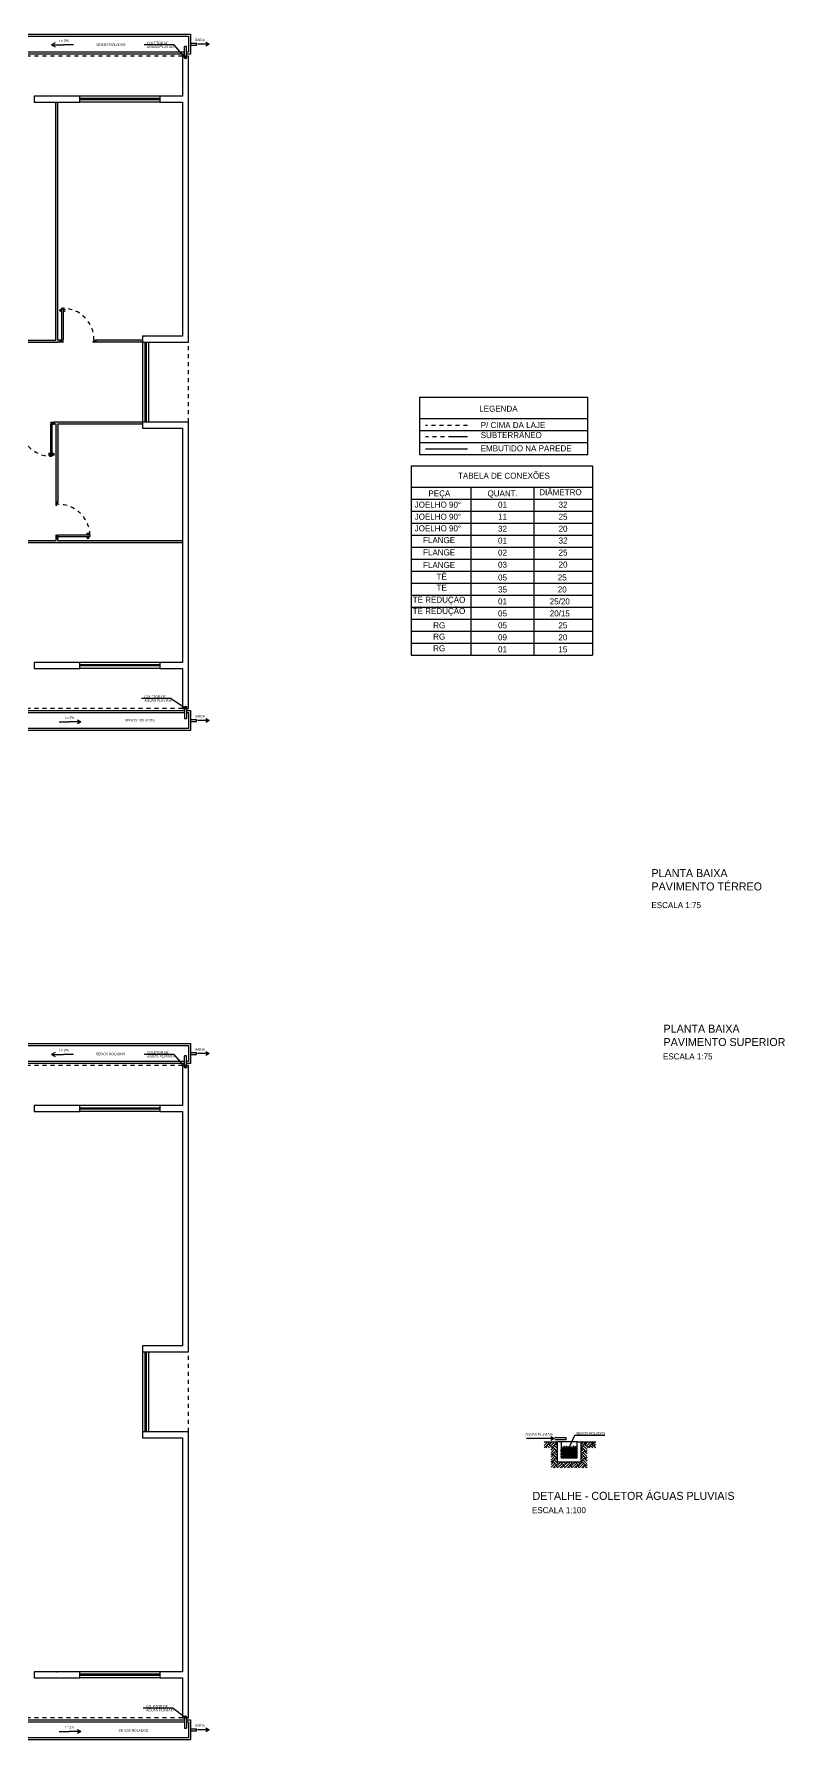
# Model space of a CAD drawing. Header units: millimetres. Extents: x 860.9 to 916.6, y 418 to 464.8.
# Drawn here: x 897.82 to 916.59, y 421.76 to 464.39 of the extents above; entities that cross this region are included whole.
import ezdxf

# ---------------------------------------------------------------- set-up
doc = ezdxf.new("R2010")
doc.units = ezdxf.units.MM
for name, pattern in [('ACAD_ISO03W100', [30, 12, -18]), ('ACAD_ISO05W100', [33, 24, -3, 0, -3, 0, -3]), ('HIDDEN2', [4.7625, 3.175, -1.5875])]:
    doc.linetypes.add(name, pattern=pattern)
for name, color, linetype in [('can01', 1, 'Continuous'), ('can02', 2, 'Continuous'), ('COTAS-TEXTOS', 1, 'Continuous'), ('pena 01', 1, 'Continuous'), ('pena01', 1, 'Continuous'), ('pena02', 2, 'Continuous'), ('pena03', 3, 'Continuous'), ('TIGRECAD', 1, 'Continuous')]:
    doc.layers.add(name, color=color, linetype=linetype)
doc.styles.get("Standard").update_dxf_attribs({"font": 'ERASLGHT.TTF'})

msp = doc.modelspace()

# ---------------------------------------------------------------- hatches: boundary and pattern name
at = {"layer": 'pena01'}
h = msp.add_hatch(color=256, dxfattribs=at)
h.paths.add_polyline_path([(901.633, 463.797, 1), (901.581, 463.797, 1)])
h.paths.add_polyline_path([(901.588, 463.797, -1), (901.628, 463.797, -1)], flags=16)
h = msp.add_hatch(color=256, dxfattribs=at)
h.paths.add_polyline_path([(901.582, 447.565, 1), (901.634, 447.565, 1)])
h.paths.add_polyline_path([(901.627, 447.565, -1), (901.587, 447.565, -1)], flags=16)
h = msp.add_hatch(color=256, dxfattribs=at)
h.paths.add_polyline_path([(901.634, 438.57, 1), (901.582, 438.57, 1)])
h.paths.add_polyline_path([(901.588, 438.57, -1), (901.628, 438.57, -1)], flags=16)
h = msp.add_hatch(dxfattribs=at)
h.set_pattern_fill('EARTH', color=256, scale=0.02, angle=45, style=0)
h.paths.add_polyline_path([(910.896, 429.205), (910.574, 429.205), (910.574, 429.055), (910.746, 429.055), (910.746, 428.555), (911.646, 428.555), (911.646, 429.055), (911.866, 429.055), (911.866, 429.205), (911.496, 429.205), (911.496, 428.705), (910.896, 428.705)])
h = msp.add_hatch(color=256, dxfattribs=at)
h.paths.add_polyline_path([(901.577, 422.338, 1), (901.629, 422.338, 1)])
h.paths.add_polyline_path([(901.623, 422.338, -1), (901.583, 422.338, -1)], flags=16)
at = {"layer": 'pena02'}
h = msp.add_hatch(color=0, dxfattribs=at)
h.paths.add_polyline_path([(898.415, 456.686), (898.465, 456.686), (898.465, 456.736), (898.415, 456.736), (898.415, 462.686), (898.365, 462.686), (898.365, 456.736), (895.323, 456.736), (895.323, 456.686)])
h.paths.add_polyline_path([(900.532, 456.686), (900.532, 456.736), (899.365, 456.736), (899.365, 456.686)])
h = msp.add_hatch(dxfattribs=at)
h.set_pattern_fill('LINE', color=0, scale=0.004, angle=45, style=0)
h.set_pattern_definition([(315, (-1119.333835, 2397.98538), (-0.00898025612, -0.00898025612), [])])
h.paths.add_polyline_path([(898.465, 456.736), (898.465, 456.686), (898.545, 456.686), (898.545, 456.706), (898.515, 456.706), (898.515, 456.736)])
h = msp.add_hatch(dxfattribs=at)
h.set_pattern_fill('LINE', color=0, scale=0.004, angle=45, style=0)
h.set_pattern_definition([(315, (-1119.533835, 2397.98538), (-0.00898025612, -0.00898025612), [])])
h.paths.add_polyline_path([(899.365, 456.736), (899.365, 456.686), (899.285, 456.686), (899.285, 456.706), (899.315, 456.706), (899.315, 456.736)])
h = msp.add_hatch(color=0, dxfattribs=at)
h.paths.add_polyline_path([(895.223, 448.686), (895.273, 448.686), (895.273, 451.686), (895.323, 451.686), (895.323, 451.736), (895.273, 451.736), (895.273, 453.686), (895.223, 453.686)])
h.paths.add_polyline_path([(898.415, 454.636), (900.532, 454.636), (900.532, 454.686), (898.315, 454.686), (898.315, 454.636), (898.365, 454.636), (898.365, 452.686), (898.415, 452.686)])
h = msp.add_hatch(dxfattribs=at)
h.set_pattern_fill('LINE', color=0, scale=0.004, angle=45, style=0)
h.set_pattern_definition([(135, (2916.114106, -1486.612615), (0.00898025612, 0.00898025612), [])])
h.paths.add_polyline_path([(898.315, 454.636), (898.315, 454.686), (898.235, 454.686), (898.235, 454.666), (898.265, 454.666), (898.265, 454.636)])
h = msp.add_hatch(dxfattribs=at)
h.set_pattern_fill('LINE', color=0, scale=0.004, angle=135, style=0)
h.set_pattern_definition([(135, (2839.664133, -1566.212588), (-0.00898025612, -0.00898025612), [])])
h.paths.add_polyline_path([(898.415, 452.686), (898.365, 452.686), (898.365, 452.606), (898.385, 452.606), (898.385, 452.636), (898.415, 452.636)])
h = msp.add_hatch(dxfattribs=at)
h.set_pattern_fill('LINE', color=0, scale=0.004, angle=135, style=0)
h.set_pattern_definition([(135, (2839.664133, -1566.012588), (-0.00898025612, -0.00898025612), [])])
h.paths.add_polyline_path([(898.415, 451.786), (898.365, 451.786), (898.365, 451.866), (898.385, 451.866), (898.385, 451.836), (898.415, 451.836)])
msp.add_hatch(color=0, dxfattribs=at).paths.add_polyline_path([(901.532, 451.686), (901.532, 451.736), (898.415, 451.736), (898.415, 451.786), (898.365, 451.786), (898.365, 451.736), (896.223, 451.736), (896.223, 451.686)])

# ---------------------------------------------------------------- linework, layer by layer
at = {"layer": 'can01'}
for p, q in [((898.801, 464.116), (898.554, 464.116)), ((898.446, 447.198), (898.693, 447.198)), ((898.801, 438.89), (898.554, 438.89)), ((898.446, 421.971), (898.693, 421.971))]:
    msp.add_line(p, q, dxfattribs=at)
for centre, radius in [((901.607, 463.797), 0.0258), ((901.608, 463.797), 0.02), ((901.608, 447.565), 0.0258), ((901.607, 447.565), 0.02), ((901.608, 438.57), 0.0258), ((901.608, 438.57), 0.02), ((901.603, 422.338), 0.0258), ((901.603, 422.338), 0.02)]:
    msp.add_circle(centre, radius, dxfattribs=at)
at = {"layer": 'can02', "color": 0}
for points in [[(901.682, 456.686), (901.682, 463.836), (901.532, 463.836), (901.532, 462.836), (900.961, 462.836), (900.961, 462.686), (901.532, 462.686), (901.532, 456.836), (900.532, 456.836), (900.532, 456.686)], [(898.961, 462.686), (898.961, 462.836), (897.819, 462.836), (897.819, 462.686)], [(901.682, 447.536), (901.682, 454.686), (900.532, 454.686), (900.532, 454.536), (901.532, 454.536), (901.532, 448.686), (900.961, 448.686), (900.961, 448.536), (901.532, 448.536), (901.532, 447.536)], [(898.961, 448.536), (898.961, 448.686), (897.819, 448.686), (897.819, 448.536)], [(901.682, 431.46), (901.682, 438.61), (901.532, 438.61), (901.532, 437.61), (900.961, 437.61), (900.961, 437.46), (901.532, 437.46), (901.532, 431.61), (900.532, 431.61), (900.532, 431.46)], [(898.961, 437.46), (898.961, 437.61), (897.819, 437.61), (897.819, 437.46)], [(901.682, 422.31), (901.682, 429.46), (900.532, 429.46), (900.532, 429.31), (901.532, 429.31), (901.532, 423.46), (900.961, 423.46), (900.961, 423.31), (901.532, 423.31), (901.532, 422.31)], [(898.961, 423.31), (898.961, 423.46), (897.819, 423.46), (897.819, 423.31)]]:
    msp.add_lwpolyline(points, close=True, dxfattribs=at)
at = {"layer": 'pena 01', "color": 0, "linetype": 'ACAD_ISO03W100', "ltscale": 0.005}
for p, q in [((901.532, 463.836), (895.323, 463.836)), ((901.682, 454.686), (901.682, 456.686)), ((901.532, 447.536), (895.323, 447.536)), ((901.532, 438.61), (895.323, 438.61)), ((901.682, 429.46), (901.682, 431.46)), ((901.532, 422.31), (895.323, 422.31))]:
    msp.add_line(p, q, dxfattribs=at)
for centre, start, end in [((898.53, 456.751), 358.9053, 88.9053), ((898.25, 454.621), 178.9053, 268.9053), ((898.43, 451.851), 1.0947, 91.0947)]:
    msp.add_arc(centre, 0.785, start, end, dxfattribs=at)
at = {"layer": 'pena01'}
for p, q in [((882.932, 464.386), (901.732, 464.386)), ((882.932, 464.336), (901.682, 464.336)), ((901.682, 464.336), (901.682, 463.936)), ((901.732, 464.386), (901.732, 463.886)), ((901.581, 463.936), (895.272, 463.936)), ((901.581, 463.886), (895.272, 463.886)), ((901.312, 464.118), (901.588, 463.797)), ((901.682, 463.936), (901.633, 463.936)), ((901.732, 463.886), (901.633, 463.886)), ((895.275, 447.486), (901.582, 447.486)), ((895.275, 447.436), (901.582, 447.436)), ((901.634, 447.486), (901.732, 447.486)), ((901.634, 447.436), (901.682, 447.436)), ((901.682, 447.436), (901.682, 447.036)), ((901.732, 447.486), (901.732, 446.986)), ((901.682, 447.036), (882.782, 447.036)), ((901.732, 446.986), (882.782, 446.986)), ((882.932, 439.16), (901.732, 439.16)), ((882.932, 439.11), (901.682, 439.11)), ((901.682, 439.11), (901.682, 438.71)), ((901.732, 439.16), (901.732, 438.66)), ((901.582, 438.71), (895.272, 438.71)), ((901.582, 438.66), (895.272, 438.66)), ((901.312, 438.891), (901.588, 438.57)), ((901.682, 438.71), (901.634, 438.71)), ((901.732, 438.66), (901.634, 438.66)), ((911.335, 429.369), (911.206, 429.091)), ((912.091, 429.369), (911.335, 429.369)), ((910.574, 429.205), (910.896, 429.205)), ((911.396, 429.205), (910.996, 429.205)), ((911.496, 429.205), (911.866, 429.205)), ((895.276, 422.26), (901.577, 422.26)), ((895.276, 422.21), (901.577, 422.21)), ((901.629, 422.26), (901.73, 422.26)), ((901.629, 422.21), (901.682, 422.21)), ((901.682, 422.21), (901.682, 421.81)), ((901.732, 422.26), (901.732, 421.76)), ((901.682, 421.81), (882.782, 421.81)), ((901.732, 421.76), (882.782, 421.76))]:
    msp.add_line(p, q, dxfattribs=at)
at = {"layer": 'pena01', "color": 0}
for p, q in [((900.961, 462.836), (898.961, 462.836)), ((900.961, 462.686), (898.961, 462.686)), ((900.532, 456.686), (900.532, 454.686)), ((900.682, 456.686), (900.682, 454.686)), ((900.682, 456.686), (900.682, 454.686)), ((900.961, 448.686), (898.961, 448.686)), ((900.961, 448.536), (898.961, 448.536)), ((900.961, 437.61), (898.961, 437.61)), ((900.961, 437.46), (898.961, 437.46)), ((900.532, 431.46), (900.532, 429.46)), ((900.682, 431.46), (900.682, 429.46)), ((900.682, 431.46), (900.682, 429.46)), ((900.961, 423.46), (898.961, 423.46)), ((900.961, 423.31), (898.961, 423.31))]:
    msp.add_line(p, q, dxfattribs=at)
at = {"layer": 'pena01'}
for centre, major_axis in [((911.012, 428.985), (0.0192, -0.0144)), ((911.014, 428.902), (0.0192, -0.0144)), ((911.018, 428.827), (0.0192, -0.0144)), ((911.035, 429.019), (0, 0.024)), ((911.045, 429.04), (0.0192, -0.0144)), ((911.036, 428.937), (0, 0.024)), ((911.046, 428.949), (0.0192, -0.0144)), ((911.041, 428.861), (0, 0.024)), ((911.067, 429.074), (0, 0.024)), ((911.077, 428.874), (0.0192, -0.0144)), ((911.069, 428.984), (0, 0.024)), ((911.085, 428.989), (0.0192, -0.0144)), ((911.104, 428.911), (0.0192, -0.0144)), ((911.107, 428.825), (0.0192, -0.0144)), ((911.1, 428.909), (0, 0.024)), ((911.11, 429.044), (0.0192, -0.0144)), ((911.107, 429.024), (0, 0.024)), ((911.119, 428.963), (0.0192, -0.0144)), ((911.126, 428.946), (0, 0.024)), ((911.129, 428.86), (0, 0.024)), ((911.132, 429.079), (0, 0.024)), ((911.141, 428.997), (0, 0.024)), ((911.157, 428.876), (0.0192, -0.0144)), ((911.158, 428.996), (0.0192, -0.0144)), ((911.172, 428.92), (0.0192, -0.0144)), ((911.179, 429.034), (0.0192, -0.0144)), ((911.18, 428.91), (0, 0.024)), ((911.19, 428.825), (0.0192, -0.0144)), ((911.181, 429.03), (0, 0.024)), ((911.194, 428.954), (0, 0.024)), ((911.202, 429.068), (0, 0.024)), ((911.215, 428.963), (0.0192, -0.0144)), ((911.212, 428.86), (0, 0.024)), ((911.228, 428.882), (0.0192, -0.0144)), ((911.237, 429.02), (0.0192, -0.0144)), ((911.237, 428.997), (0, 0.024)), ((911.258, 428.83), (0.0192, -0.0144)), ((911.251, 428.916), (0, 0.024)), ((911.259, 429.055), (0, 0.024)), ((911.269, 428.933), (0.0192, -0.0144)), ((911.28, 428.864), (0, 0.024)), ((911.292, 428.968), (0, 0.024)), ((911.303, 428.879), (0.0192, -0.0144)), ((911.311, 428.992), (0.0192, -0.0144)), ((911.307, 429.083), (0, 0.024)), ((911.317, 428.926), (0.0192, -0.0144)), ((911.318, 428.96), (0.0192, -0.0144)), ((911.321, 428.827), (0.0192, -0.0144)), ((911.326, 428.913), (0, 0.024)), ((911.333, 429.027), (0, 0.024)), ((911.339, 428.96), (0, 0.024)), ((911.341, 428.994), (0, 0.024)), ((911.354, 429.038), (0.0192, -0.0144)), ((911.344, 428.861), (0, 0.024)), ((911.355, 429.035), (0, 0.024)), ((911.376, 429.073), (0, 0.024))]:
    msp.add_ellipse(centre, major_axis=major_axis, ratio=0.625008, dxfattribs=at)
at = {"layer": 'pena01', "extrusion": (0, 0, -1)}
for centre in [(911.065, 428.99), (911.067, 428.908), (911.071, 428.832), (911.098, 429.045), (911.099, 428.955), (911.13, 428.88), (911.138, 428.995), (911.157, 428.916), (911.16, 428.831), (911.163, 429.049), (911.172, 428.968), (911.21, 428.881), (911.211, 429.001), (911.225, 428.925), (911.232, 429.039), (911.243, 428.831), (911.268, 428.968), (911.281, 428.887), (911.29, 429.026), (911.311, 428.835), (911.322, 428.939), (911.337, 429.054), (911.356, 428.884), (911.364, 428.998), (911.37, 428.931), (911.371, 428.965), (911.374, 428.832)]:
    msp.add_ellipse(centre, major_axis=(-0.0192, -0.0144), ratio=0.625008, dxfattribs=at)
at = {"layer": 'pena02'}
for p, q in [((901.633, 464.08), (901.581, 464.08)), ((901.581, 463.797), (901.581, 464.08)), ((901.633, 463.797), (901.633, 464.08)), ((901.732, 464.161), (901.882, 464.161)), ((901.732, 464.111), (901.882, 464.111)), ((901.882, 464.111), (901.882, 464.161)), ((901.582, 447.565), (901.582, 447.282)), ((901.582, 447.282), (901.634, 447.282)), ((901.634, 447.565), (901.634, 447.282)), ((901.732, 447.261), (901.882, 447.261)), ((901.732, 447.211), (901.882, 447.211)), ((901.882, 447.211), (901.882, 447.261)), ((901.634, 438.853), (901.582, 438.853)), ((901.582, 438.57), (901.582, 438.853)), ((901.634, 438.57), (901.634, 438.853)), ((901.732, 438.935), (901.882, 438.935)), ((901.732, 438.885), (901.882, 438.885)), ((901.882, 438.885), (901.882, 438.935)), ((910.84, 429.315), (911.123, 429.315)), ((910.84, 429.263), (911.123, 429.263)), ((911.123, 429.263), (911.123, 429.315)), ((910.896, 429.205), (910.896, 428.705)), ((910.996, 429.205), (910.896, 429.205)), ((910.996, 429.205), (910.996, 428.805)), ((911.396, 428.805), (911.396, 429.205)), ((911.396, 429.205), (911.496, 429.205)), ((911.496, 428.705), (911.496, 429.205)), ((910.896, 428.705), (911.496, 428.705)), ((910.996, 428.805), (911.396, 428.805)), ((901.577, 422.338), (901.577, 422.055)), ((901.577, 422.055), (901.629, 422.055)), ((901.629, 422.338), (901.629, 422.055)), ((901.732, 422.035), (901.882, 422.035)), ((901.882, 421.985), (901.882, 422.035)), ((901.732, 421.985), (901.882, 421.985))]:
    msp.add_line(p, q, dxfattribs=at)
at = {"layer": 'pena02', "color": 0}
for p, q in [((898.365, 456.736), (898.365, 462.686)), ((898.415, 456.736), (898.415, 462.686)), ((900.961, 462.776), (898.961, 462.776)), ((900.961, 462.746), (898.961, 462.746)), ((898.494, 457.496), (898.515, 457.496)), ((898.494, 457.476), (898.515, 457.476)), ((898.545, 457.536), (898.515, 457.536)), ((898.515, 456.736), (898.515, 457.536)), ((898.545, 457.536), (898.545, 456.736)), ((898.566, 457.496), (898.545, 457.496)), ((898.566, 457.476), (898.545, 457.476)), ((887.992, 456.686), (898.415, 456.686)), ((895.323, 456.736), (898.365, 456.736)), ((898.465, 456.736), (898.415, 456.736)), ((898.465, 456.686), (898.415, 456.686)), ((898.465, 456.686), (898.415, 456.686)), ((898.465, 456.736), (898.515, 456.736)), ((898.465, 456.736), (898.465, 456.686)), ((898.545, 456.736), (898.465, 456.736)), ((898.545, 456.686), (898.465, 456.686)), ((898.515, 456.736), (898.515, 456.686)), ((898.515, 456.736), (898.515, 456.706)), ((898.545, 456.736), (898.515, 456.736)), ((898.515, 456.706), (898.545, 456.706)), ((898.545, 456.706), (898.545, 456.686)), ((899.285, 456.706), (899.285, 456.686)), ((899.285, 456.706), (899.315, 456.706)), ((899.365, 456.686), (899.285, 456.686)), ((899.315, 456.736), (899.315, 456.706)), ((899.315, 456.736), (899.365, 456.736)), ((900.532, 456.736), (899.365, 456.736)), ((899.365, 456.736), (899.365, 456.686)), ((900.532, 456.686), (899.365, 456.686)), ((900.592, 456.686), (900.592, 454.686)), ((900.622, 456.686), (900.622, 454.686)), ((898.235, 454.686), (898.315, 454.686)), ((898.235, 454.666), (898.235, 454.686)), ((898.265, 454.666), (898.235, 454.666)), ((898.235, 454.636), (898.315, 454.636)), ((898.235, 454.636), (898.265, 454.636)), ((898.235, 453.836), (898.235, 454.636)), ((898.265, 454.636), (898.265, 454.666)), ((898.265, 454.636), (898.265, 454.666)), ((898.315, 454.636), (898.265, 454.636)), ((898.265, 454.636), (898.265, 453.836)), ((900.532, 454.686), (898.315, 454.686)), ((898.315, 454.636), (898.315, 454.686)), ((898.365, 454.636), (898.315, 454.636)), ((898.365, 454.636), (898.365, 452.686)), ((898.465, 454.686), (898.415, 454.686)), ((898.465, 454.686), (898.415, 454.686)), ((898.415, 454.636), (898.415, 452.686)), ((900.532, 454.636), (898.415, 454.636)), ((898.214, 453.896), (898.235, 453.896)), ((898.214, 453.876), (898.235, 453.876)), ((898.235, 453.836), (898.265, 453.836)), ((898.286, 453.896), (898.265, 453.896)), ((898.286, 453.876), (898.265, 453.876)), ((898.415, 452.686), (898.365, 452.686)), ((898.365, 452.686), (898.365, 452.606)), ((898.385, 452.606), (898.365, 452.606)), ((898.385, 452.606), (898.385, 452.636)), ((898.415, 452.636), (898.385, 452.636)), ((898.415, 452.636), (898.415, 452.686)), ((898.385, 451.866), (898.365, 451.866)), ((898.365, 451.866), (898.365, 451.786)), ((898.385, 451.836), (898.385, 451.866)), ((899.215, 451.866), (898.415, 451.866)), ((898.415, 451.866), (898.415, 451.836)), ((898.415, 451.866), (898.415, 451.786)), ((899.155, 451.887), (899.155, 451.866)), ((899.175, 451.887), (899.175, 451.866)), ((899.215, 451.866), (899.215, 451.836)), ((896.223, 451.736), (898.365, 451.736)), ((896.223, 451.686), (901.532, 451.686)), ((898.415, 451.786), (898.365, 451.786)), ((898.365, 451.786), (898.365, 451.736)), ((898.415, 451.836), (898.385, 451.836)), ((898.415, 451.836), (898.385, 451.836)), ((898.415, 451.836), (899.215, 451.836)), ((898.415, 451.786), (898.415, 451.836)), ((898.415, 451.736), (898.415, 451.786)), ((898.415, 451.736), (901.532, 451.736)), ((899.155, 451.816), (899.155, 451.836)), ((899.175, 451.816), (899.175, 451.836)), ((900.961, 448.626), (898.961, 448.626)), ((900.961, 448.596), (898.961, 448.596)), ((900.961, 437.55), (898.961, 437.55)), ((900.961, 437.52), (898.961, 437.52)), ((900.592, 431.46), (900.592, 429.46)), ((900.622, 431.46), (900.622, 429.46)), ((900.961, 423.4), (898.961, 423.4)), ((900.961, 423.37), (898.961, 423.37))]:
    msp.add_line(p, q, dxfattribs=at)
for centre, major_axis in [((898.48, 457.486), (0, 0.03)), ((898.3, 453.886), (0, -0.03)), ((899.165, 451.901), (0.03, 0))]:
    msp.add_ellipse(centre, major_axis=major_axis, ratio=0.5, dxfattribs=at)
at = {"layer": 'pena02', "color": 0, "extrusion": (0, 0, -1)}
for centre, major_axis in [((898.58, 457.486), (0, 0.03)), ((898.2, 453.886), (0, -0.03)), ((899.165, 451.801), (0.03, 0))]:
    msp.add_ellipse(centre, major_axis=major_axis, ratio=0.5, dxfattribs=at)
at = {"layer": 'pena03', "color": 0}
msp.add_point((898.39, 423.46), dxfattribs=at)
at = {"layer": 'TIGRECAD'}
for p, q in [((898.344, 464.166), (898.257, 464.116)), ((898.257, 464.116), (898.554, 464.116)), ((898.257, 464.116), (898.344, 464.066)), ((901.312, 464.118), (900.568, 464.118)), ((902.199, 464.136), (901.902, 464.136)), ((902.112, 464.186), (902.199, 464.136)), ((902.199, 464.136), (902.112, 464.086)), ((901.247, 447.783), (900.503, 447.783)), ((901.247, 447.783), (901.608, 447.546)), ((898.99, 447.198), (898.693, 447.198)), ((898.904, 447.248), (898.99, 447.198)), ((898.99, 447.198), (898.904, 447.148)), ((902.199, 447.236), (901.902, 447.236)), ((902.112, 447.286), (902.199, 447.236)), ((902.199, 447.236), (902.112, 447.186)), ((898.344, 438.94), (898.257, 438.89)), ((898.257, 438.89), (898.554, 438.89)), ((898.257, 438.89), (898.344, 438.84)), ((901.312, 438.891), (900.568, 438.891)), ((902.199, 438.909), (901.902, 438.909)), ((902.112, 438.959), (902.199, 438.909)), ((902.199, 438.909), (902.112, 438.859)), ((910.825, 429.289), (910.132, 429.289)), ((910.738, 429.339), (910.825, 429.289)), ((910.825, 429.289), (910.738, 429.239)), ((901.293, 422.555), (900.549, 422.555)), ((901.293, 422.555), (901.603, 422.319)), ((898.904, 422.021), (898.99, 421.971)), ((902.199, 422.009), (901.902, 422.009)), ((902.112, 422.059), (902.199, 422.009)), ((902.199, 422.009), (902.112, 421.959)), ((898.99, 421.971), (898.693, 421.971)), ((898.99, 421.971), (898.904, 421.921))]:
    msp.add_line(p, q, dxfattribs=at)
at = {"layer": 'TIGRECAD', "color": 0}
for p, q in [((907.46, 455.312), (907.46, 453.88)), ((907.46, 455.312), (911.664, 455.312)), ((911.664, 453.88), (911.664, 455.312)), ((907.46, 454.78), (911.664, 454.78)), ((907.46, 454.48), (911.664, 454.48)), ((907.46, 454.18), (911.664, 454.18)), ((908.659, 454.011), (907.608, 454.011)), ((907.252, 453.599), (911.783, 453.599)), ((907.252, 453.599), (907.252, 448.867)), ((907.46, 453.88), (911.664, 453.88)), ((911.783, 453.599), (911.783, 448.865)), ((907.252, 453.067), (911.783, 453.067)), ((907.252, 452.767), (911.783, 452.767)), ((908.74, 453.067), (908.74, 448.867)), ((910.315, 453.067), (910.315, 448.865)), ((907.252, 452.467), (911.783, 452.467)), ((907.252, 452.167), (911.783, 452.167)), ((907.252, 451.867), (911.783, 451.867)), ((907.252, 451.867), (911.783, 451.867)), ((907.252, 451.567), (911.783, 451.567)), ((907.252, 451.567), (911.783, 451.567)), ((907.252, 451.267), (911.783, 451.267)), ((907.252, 451.267), (911.783, 451.267)), ((907.252, 450.967), (911.783, 450.967)), ((907.252, 450.967), (911.783, 450.967)), ((907.252, 450.967), (911.783, 450.967)), ((907.252, 450.667), (911.783, 450.667)), ((907.252, 450.667), (911.783, 450.667)), ((907.252, 450.367), (911.783, 450.367)), ((907.252, 450.067), (911.783, 450.067)), ((907.252, 449.767), (911.783, 449.767)), ((907.252, 449.467), (911.783, 449.467)), ((907.252, 449.167), (911.783, 449.167)), ((907.252, 448.867), (911.783, 448.867))]:
    msp.add_line(p, q, dxfattribs=at)
at = {"layer": 'TIGRECAD', "color": 0, "linetype": 'HIDDEN2', "ltscale": 0.03}
msp.add_line((908.659, 454.602), (907.608, 454.602), dxfattribs=at)
at = {"layer": 'TIGRECAD', "color": 0, "linetype": 'ACAD_ISO05W100', "ltscale": 0.02}
msp.add_line((908.659, 454.321), (907.608, 454.321), dxfattribs=at)

# ---------------------------------------------------------------- texts
at = {"layer": 'COTAS-TEXTOS', "color": 1}
for s, p in [('i = 2%', (898.447, 464.193)), ('SAÍDA', (901.842, 464.213)), ('SEIXOS ROLADOS', (899.372, 464.093)), ('ÁGUAS PLUVIAIS', (900.643, 464.039)), ('COLETOR DE', (900.643, 464.134)), ('ÁGUAS PLUVIAIS', (900.578, 447.704)), ('COLETOR DE', (900.578, 447.799)), ('i = 2%', (898.586, 447.275)), ('SEIXOS ROLADOS', (900.092, 447.209)), ('SAÍDA', (901.842, 447.313)), ('SAÍDA', (901.842, 438.986)), ('i = 2%', (898.447, 438.967)), ('SEIXOS ROLADOS', (899.36, 438.87)), ('ÁGUAS PLUVIAIS', (900.644, 438.812)), ('COLETOR DE', (900.644, 438.907)), ('ÁGUAS PLUVIAIS', (910.103, 429.366)), ('SEIXOS ROLADOS', (911.367, 429.391)), ('ÁGUAS PLUVIAIS', (900.624, 422.476)), ('COLETOR DE', (900.624, 422.57)), ('i = 2%', (898.586, 422.048)), ('SEIXOS ROLADOS', (899.929, 421.964)), ('SAÍDA', (901.842, 422.086))]:
    msp.add_text(s, height=0.06, dxfattribs=at).set_placement(p)
at = {"layer": 'pena02', "color": 0, "char_height": 0.2, "attachment_point": 1}
for s, insert, width in [('{\\fEras Demi ITC|b0|i0|c0|p34;\\H0.75x;LEGENDA}', (908.951, 455.1), 11.6204), ('{\\fEras Demi ITC|b0|i0|c0|p34;\\H0.75x;SUBTERRÂNEO}', (908.987, 454.44), 11.6204), ('{\\fEras Demi ITC|b0|i0|c0|p34;\\H0.75x;P/ CIMA DA LAJE}', (908.987, 454.692), 11.6204), ('{\\fEras Demi ITC|b0|i0|c0|p34;\\H0.75x;EMBUTIDO NA PAREDE}', (908.987, 454.111), 11.6204), ('{\\fEras Demi ITC|b0|i0|c0|p34;\\H0.75x;TABELA DE CONEXÕES}', (908.42, 453.425), 2.83507), ('{\\fEras Demi ITC|b0|i0|c0|p34;\\H0.75x;JOELHO 90°}', (907.336, 452.703), 11.6204), ('{\\fEras Demi ITC|b0|i0|c0|p34;\\H0.75x;PEÇA}', (907.68, 452.984), 11.6204), ('{\\fEras Demi ITC|b0|i0|c0|p34;\\H0.75x;QUANT.}', (909.156, 452.984), 11.6204), ('{\\fEras Demi ITC|b0|i0|c0|p34;\\H0.75x;01}', (909.421, 452.702), 11.6204), ('{\\fEras Demi ITC|b0|i0|c0|p34;\\H0.75x;DIÂMETRO}', (910.452, 453.014), 11.6204), ('{\\fEras Demi ITC|b0|i0|c0|p34;\\H0.75x;32}', (910.935, 452.702), 11.6204), ('{\\fEras Demi ITC|b0|i0|c0|p34;\\H0.75x;JOELHO 90°}', (907.336, 452.401), 11.6204), ('{\\fEras Demi ITC|b0|i0|c0|p34;\\H0.75x;11}', (909.421, 452.402), 11.6204), ('{\\fEras Demi ITC|b0|i0|c0|p34;\\H0.75x;25}', (910.935, 452.402), 11.6204), ('{\\fEras Demi ITC|b0|i0|c0|p34;\\H0.75x;JOELHO 90°}', (907.336, 452.11), 11.6204), ('{\\fEras Demi ITC|b0|i0|c0|p34;\\H0.75x;32}', (909.421, 452.102), 11.6204), ('{\\fEras Demi ITC|b0|i0|c0|p34;\\H0.75x;20}', (910.935, 452.102), 11.6204), ('{\\fEras Demi ITC|b0|i0|c0|p34;\\H0.75x;FLANGE}', (907.545, 451.816), 11.6204), ('{\\fEras Demi ITC|b0|i0|c0|p34;\\H0.75x;FLANGE}', (907.545, 451.51), 11.6204), ('{\\fEras Demi ITC|b0|i0|c0|p34;\\H0.75x;01}', (909.421, 451.806), 11.6204), ('{\\fEras Demi ITC|b0|i0|c0|p34;\\H0.75x;02}', (909.421, 451.504), 11.6204), ('{\\fEras Demi ITC|b0|i0|c0|p34;\\H0.75x;32}', (910.935, 451.806), 11.6204), ('{\\fEras Demi ITC|b0|i0|c0|p34;\\H0.75x;25}', (910.935, 451.506), 11.6204), ('{\\fEras Demi ITC|b0|i0|c0|p34;\\H0.75x;FLANGE}', (907.545, 451.195), 11.6204), ('{\\fEras Demi ITC|b0|i0|c0|p34;\\H0.75x;03}', (909.421, 451.202), 11.6204), ('{\\fEras Demi ITC|b0|i0|c0|p34;\\H0.75x;20}', (910.935, 451.206), 11.6204), ('{\\fEras Demi ITC|b0|i0|c0|p34;\\H0.75x;TÊ}', (907.884, 450.902), 11.6204), ('{\\fEras Demi ITC|b0|i0|c0|p34;\\H0.75x;TÊ}', (907.884, 450.631), 11.6204), ('{\\fEras Demi ITC|b0|i0|c0|p34;\\H0.75x;05}', (909.421, 450.883), 11.6204), ('{\\fEras Demi ITC|b0|i0|c0|p34;\\H0.75x;35}', (909.421, 450.583), 11.6204), ('{\\fEras Demi ITC|b0|i0|c0|p34;\\H0.75x;25}', (910.913, 450.883), 11.6204), ('{\\fEras Demi ITC|b0|i0|c0|p34;\\H0.75x;20}', (910.913, 450.583), 11.6204), ('{\\fEras Demi ITC|b0|i0|c0|p34;\\H0.75x;TÊ REDUÇÃO}', (907.287, 450.326), 11.6204), ('{\\fEras Demi ITC|b0|i0|c0|p34;\\H0.75x;01}', (909.421, 450.285), 11.6204), ('{\\fEras Demi ITC|b0|i0|c0|p34;\\H0.75x;25/20}', (910.713, 450.285), 11.6204), ('{\\fEras Demi ITC|b0|i0|c0|p34;\\H0.75x;TÊ REDUÇÃO}', (907.287, 450.045), 11.6204), ('{\\fEras Demi ITC|b0|i0|c0|p34;\\H0.75x;05}', (909.421, 449.985), 11.6204), ('{\\fEras Demi ITC|b0|i0|c0|p34;\\H0.75x;20/15}', (910.713, 449.985), 11.6204), ('{\\fEras Demi ITC|b0|i0|c0|p34;\\H0.75x;RG}', (907.798, 449.686), 11.6204), ('{\\fEras Demi ITC|b0|i0|c0|p34;\\H0.75x;RG}', (907.798, 449.405), 11.6204), ('{\\fEras Demi ITC|b0|i0|c0|p34;\\H0.75x;05}', (909.421, 449.687), 11.6204), ('{\\fEras Demi ITC|b0|i0|c0|p34;\\H0.75x;09}', (909.421, 449.387), 11.6204), ('{\\fEras Demi ITC|b0|i0|c0|p34;\\H0.75x;25}', (910.93, 449.687), 11.6204), ('{\\fEras Demi ITC|b0|i0|c0|p34;\\H0.75x;20}', (910.93, 449.387), 11.6204), ('{\\fEras Demi ITC|b0|i0|c0|p34;\\H0.75x;RG}', (907.798, 449.113), 11.6204), ('{\\fEras Demi ITC|b0|i0|c0|p34;\\H0.75x;01}', (909.421, 449.087), 11.6204), ('{\\fEras Demi ITC|b0|i0|c0|p34;\\H0.75x;15}', (910.93, 449.087), 11.6204), ('{\\fEras Demi ITC|b0|i0|c0|p34;PLANTA BAIXA\\PPAVIMENTO TÉRREO}', (913.257, 443.52), 11.6204), ('{\\fEras Demi ITC|b0|i0|c0|p34;\\H0.75x;ESCALA 1:75}', (913.257, 442.695), 11.6204), ('{\\fEras Demi ITC|b0|i0|c0|p34;PLANTA BAIXA\\PPAVIMENTO SUPERIOR}', (913.559, 439.632), 11.6204), ('{\\fEras Demi ITC|b0|i0|c0|p34;\\H0.75x;ESCALA 1:75}', (913.544, 438.914), 11.6204), ('{\\fEras Demi ITC|b0|i0|c0|p34;DETALHE - COLETOR ÁGUAS PLUVIAIS}', (910.283, 427.958), 11.6204), ('{\\fEras Demi ITC|b0|i0|c0|p34;\\H0.75x;ESCALA 1:100}', (910.268, 427.575), 11.6204)]:
    msp.add_mtext(s, dxfattribs=dict(at, insert=insert, width=width))

doc.saveas('drawing.dxf')
